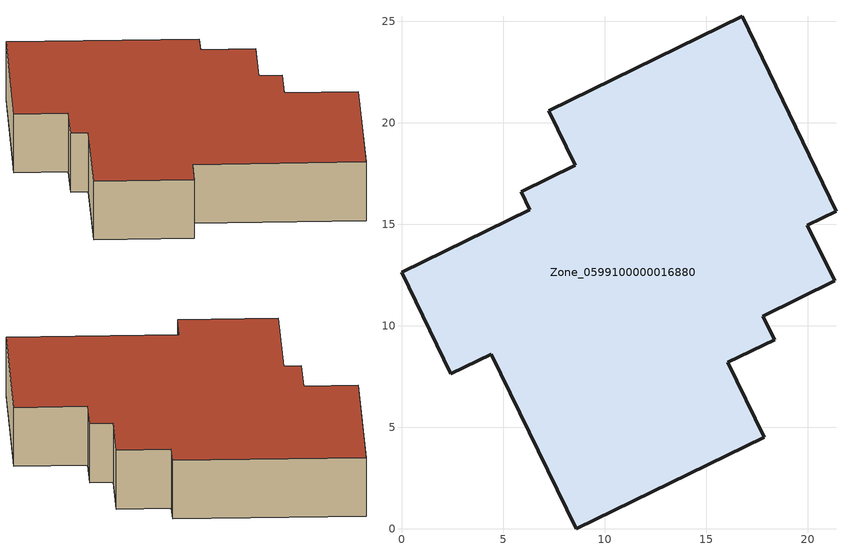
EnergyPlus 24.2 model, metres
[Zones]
Zone_0599100000016880
 floor ground (C_G): 7.25,20.59 16.78,25.24 21.4,15.65 19.99,14.94 21.34,12.22 17.8,10.47 18.37,9.31 16.08,8.2 17.86,4.51 8.61,0 4.41,8.6 2.43,7.64 0,12.62 6.32,15.71 5.9,16.59 8.56,17.89 z0
 wall outside (C_F): 2.43,7.64 4.41,8.6 8.61,0 17.86,4.51 16.08,8.2 18.37,9.31 17.8,10.47 21.34,12.22 19.99,14.94 21.4,15.65 16.78,25.24 7.25,20.59 8.56,17.89 5.9,16.59 6.32,15.71 0,12.62 2.43,7.64 z0:3.5
 roof outside (C_R): 6.32,15.71 0,12.62 2.43,7.64 4.41,8.6 8.61,0 17.86,4.51 16.08,8.2 18.37,9.31 17.8,10.47 21.34,12.22 19.99,14.94 21.4,15.65 16.78,25.24 7.25,20.59 8.56,17.89 5.9,16.59 z3.5
[BUILDING]
Pand.0599100000016880: North Axis=0; Terrain=City; Loads Convergence Tolerance Value=0.04; Temperature Convergence Tolerance Value=0.4; Solar Distribution=FullExterior; Maximum Number of Warmup Days=25; Minimum Number of Warmup Days=1
[Site:Location]
Rotterdam.The.Hague.AP_ZH_NLD Design_Conditions: Latitude=51.96; Longitude=4.45; Time Zone=1; Elevation=-4.5
[SITE:GROUNDTEMPERATURE:BUILDINGSURFACE]
18, 18, 18, 18, 18, 18, 18, 18, 18, 18, 18, 18
[MATERIAL] Thermal Absorptance=0.9; Solar Absorptance=0.7; Visible Absorptance=0.7
Name | Roughness | Thickness | Conductivity | Density | Specific Heat
G.D.1975-1991 | MediumSmooth | 0.15 | 0.288461 | 540 | 1210
F.D.1975-1991 | Rough | 0.3 | 0.230769 | 1920 | 840
R.D.1975-1991 | MediumRough | 0.2 | 0.153846 | 1500 | 1000
[CONSTRUCTION]
C_G: G.D.1975-1991
C_F: F.D.1975-1991
C_R: R.D.1975-1991
[ZONE]
Zone_0599100000016880: Type=1; Multiplier=1; Ceiling Height=Autocalculate; Volume=Autocalculate; Floor Area=autocalculate; Part of Total Floor Area=Yes
[ZONEINFILTRATION:DESIGNFLOWRATE]
Infil_Zone_0599100000016880: Zone or ZoneList or Space or SpaceList=Zone_0599100000016880; Schedule=AlwaysOn; Design Flow Rate Calculation Method=Flow/Area; Flow Rate per Floor Area=0.0042; Constant Term Coefficient=1; Temperature Term Coefficient=0; Velocity Term Coefficient=0; Velocity Squared Term Coefficient=0
[HVACTEMPLATE:ZONE:IDEALLOADSAIRSYSTEM]
Zone_0599100000016880: Maximum Heating Supply Air Temperature=50; Minimum Cooling Supply Air Temperature=13; Maximum Heating Supply Air Humidity Ratio=0.0156; Minimum Cooling Supply Air Humidity Ratio=0.0077; Heating Limit=NoLimit; Cooling Limit=NoLimit; Dehumidification Control Type=ConstantSensibleHeatRatio; Cooling Sensible Heat Ratio=0.7; Dehumidification Setpoint=60; Humidification Control Type=None; Humidification Setpoint=30; Outdoor Air Method=None; Outdoor Air Flow Rate per Person=0.00944; Outdoor Air Flow Rate per Zone Floor Area=0; Outdoor Air Flow Rate per Zone=0; Demand Controlled Ventilation Type=None; Outdoor Air Economizer Type=NoEconomizer; Heat Recovery Type=None; Sensible Heat Recovery Effectiveness=0.7; Latent Heat Recovery Effectiveness=0.65
[ZONECONTROL:THERMOSTAT]
ThermostatControl_Zone_0599100000016880: Zone or ZoneList=Zone_0599100000016880; Control Type Schedule=DualSetpointControlType; Control 1=Thermostat_Zone_0599100000016880; Temperature Difference Between Cutout And Setpoint=0
[THERMOSTATSETPOINT:DUALSETPOINT]
Thermostat_Zone_0599100000016880: Heating Setpoint Temperature Schedule=HeatingSetpoint_Zone_0599100000016880; Cooling Setpoint Temperature Schedule=CoolingSetpoint_Zone_0599100000016880
[SCHEDULE:COMPACT]
HeatingSetpoint_Zone_0599100000016880: Through: 12/31, For: AllDays, Until: 24:00, 21
CoolingSetpoint_Zone_0599100000016880: Through: 12/31, For: AllDays, Until: 24:00, 24
DualSetpointControlType: Through: 12/31, For: AllDays, Until: 24:00, 4
AlwaysOn: Through: 12/31, For: AllDays, Until: 24:00, 1
